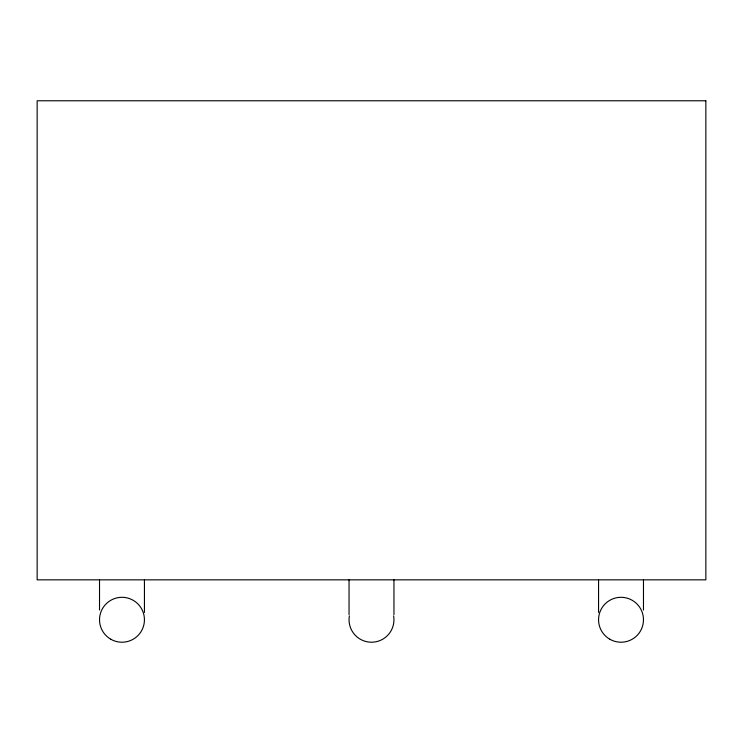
<?xml version="1.0" encoding="UTF-8"?>
<svg xmlns="http://www.w3.org/2000/svg" width="743" height="743" viewBox="0 0 743 743"><rect width="100%" height="100%" fill="white"/><g stroke="black" fill="none" stroke-linecap="round" stroke-linejoin="round"><path stroke-width="1.11" d="M643.475 579.846L643.475 610.003M598.561 579.846L598.561 612.455M393.957 579.846L393.957 614.61M349.043 579.846L349.043 614.61M144.439 579.846L144.439 612.455M99.525 579.846L99.525 610.003M393.614 615.863A22.457 22.457 0 0 1 371.5 642.221A22.457 22.457 0 0 1 349.386 615.863M705.85 100.779L37.15 100.779L37.15 579.846L705.85 579.846L705.85 100.779M609.789 639.212A22.457 22.457 0 0 0 643.475 619.764A22.457 22.457 0 0 0 609.789 600.316A22.457 22.457 0 0 0 609.789 639.212M110.753 639.212A22.457 22.457 0 0 0 144.439 619.764A22.457 22.457 0 0 0 110.753 600.316A22.457 22.457 0 0 0 110.753 639.212"/></g></svg>
